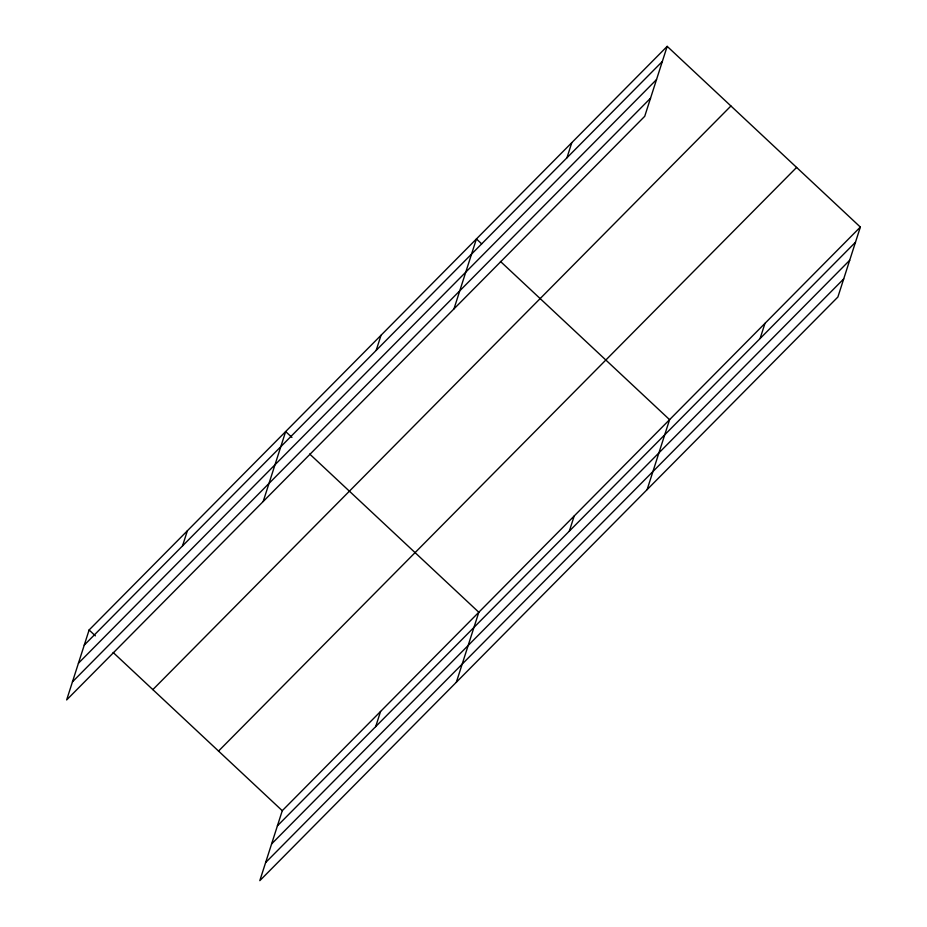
<?xml version="1.0" encoding="UTF-8"?>
<svg xmlns="http://www.w3.org/2000/svg" width="927" height="927" viewBox="0 0 927 927"><rect width="100%" height="100%" fill="white"/><g stroke="black" fill="none" stroke-linecap="round" stroke-linejoin="round"><path stroke-width="1.39" d="M667.185 46.35L89.108 629.989L66.651 699.931L644.728 116.304L667.185 46.35L860.349 227.069L837.892 297.011L259.815 880.65L282.272 810.696L860.349 227.069M182.515 545.91L187.381 530.765M263.198 501.495L285.655 431.553L291.924 437.417M376.177 350.394L381.032 335.25M453.963 308.9L476.42 238.946L481.646 243.836M375.678 726.629L380.545 711.484M566.942 157.799L571.797 142.654M456.362 682.214L478.819 612.26L309.688 454.033M569.34 531.113L574.207 515.968M647.127 489.607L669.584 419.664L500.453 261.437M760.105 338.506L764.972 323.361M84.241 645.134L662.318 61.495M78.436 663.222L656.513 79.583M72.457 681.855L650.534 98.216M152.851 689.618L730.928 105.991M218.529 751.067L796.606 167.428M277.405 825.841L855.494 242.214M271.599 843.929L849.688 260.29M265.62 862.562L843.697 278.923M89.108 629.989L95.377 635.852M113.14 652.469L282.272 810.696"/></g></svg>
